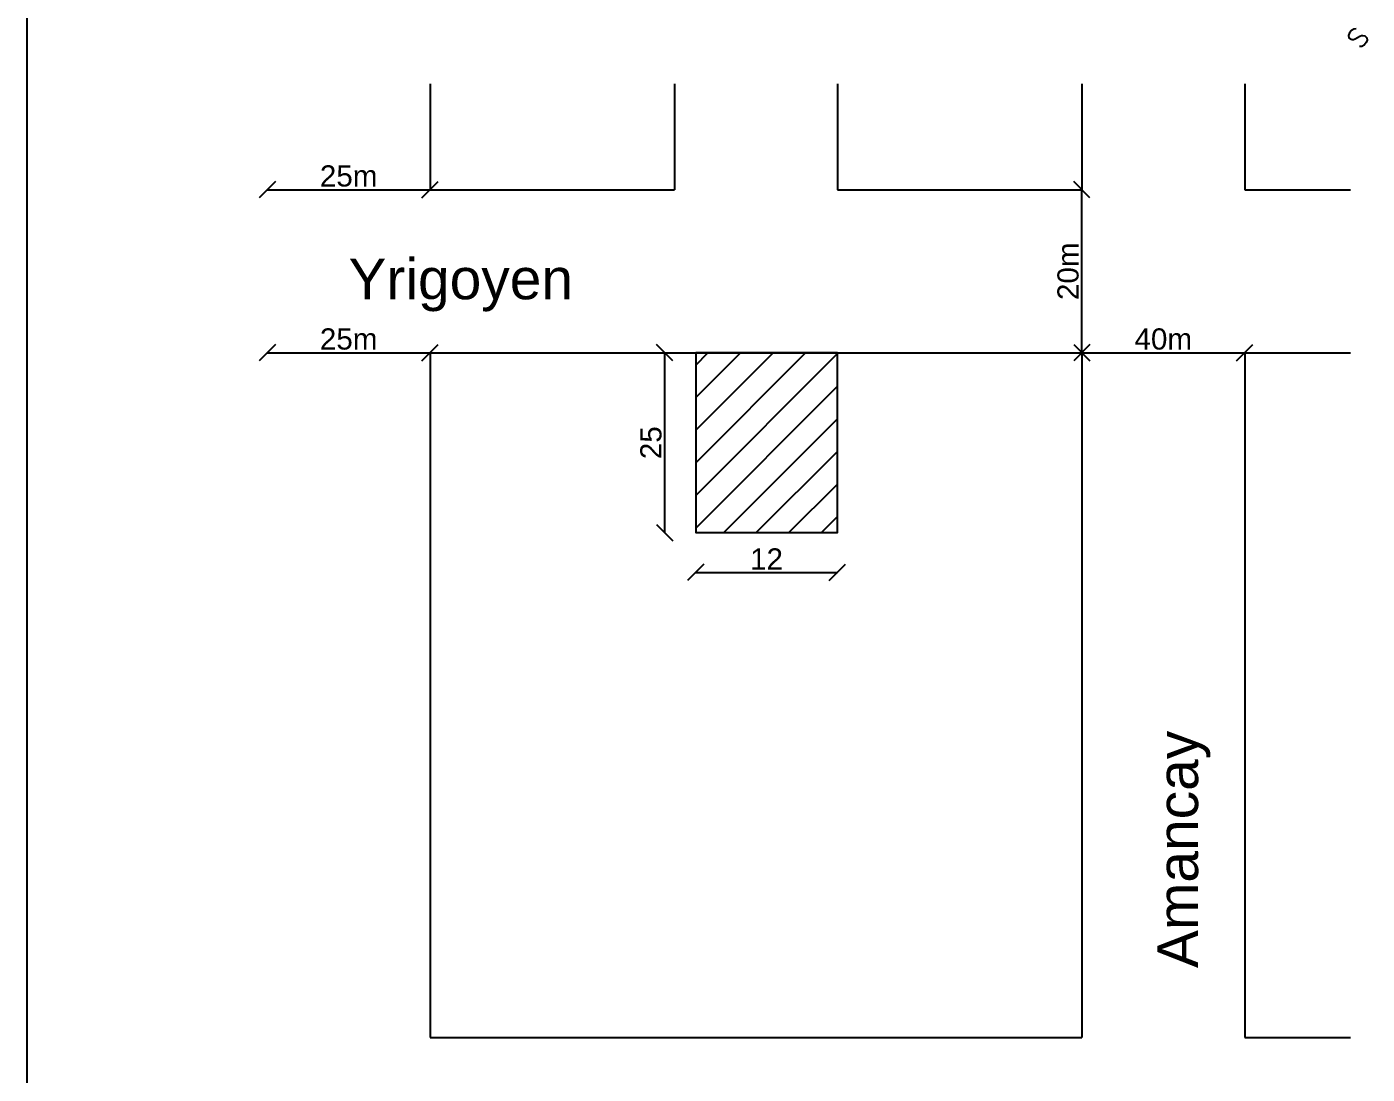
# Model space of a CAD drawing. Header units: millimetres. Extents: x 2439 to 2849, y 1282 to 1398.
# Drawn here: x 2565.92 to 2574.14, y 1335.1 to 1341.52 of the extents above; entities that cross this region are included whole.
import ezdxf

# ---------------------------------------------------------------- set-up
doc = ezdxf.new("R2010")
doc.units = ezdxf.units.MM
doc.styles.get("Standard").update_dxf_attribs({"font": 'arial.ttf'})
doc.styles.add('STYLE3', font='romans.shx', dxfattribs={"height": 0.08})
doc.styles.add('TEXTO1', font='sanss___.ttf', dxfattribs={"height": 0.3})
doc.dimstyles.new('Joel', dxfattribs={"dimtxt": 0.13, "dimasz": 0.1, "dimexe": 1.25, "dimexo": 0.625, "dimgap": 0.0176, "dimtad": 1, "dimtxsty": 'Standard', "dimblk": 'OBLIQUE', "dimcen": 2.5, "dimse1": 1, "dimse2": 1, "dimclre": 256, "dimadec": 0, "dimazin": 0, "dimtfac": 1, "dimtmove": 0, "dimatfit": 3, "dimldrblk": 'OBLIQUE', "dimfxl": 1, "dimarcsym": 0})

# ---------------------------------------------------------------- blocks, each defined once
blk = doc.blocks.new('_Oblique')
at = {"color": 0, "linetype": 'ByBlock', "lineweight": -2}
blk.add_line((-0.5, -0.5), (0.5, 0.5), dxfattribs=at)
blk = doc.blocks.new('*D62')
at = {"color": 0, "lineweight": -2, "ltscale": 0.01, "transparency": 16777216}
blk.add_line((2572.3933, 1339.5254), (2573.3933, 1339.5254), dxfattribs=at)
at = {"layer": 'Defpoints', "color": 0, "ltscale": 0.01, "transparency": 16777216}
for p in [(2572.3933, 1339.5254), (2573.3933, 1339.5254), (2573.3933, 1339.5254)]:
    blk.add_point(p, dxfattribs=at)
at = {"color": 0, "lineweight": -2, "ltscale": 0.01, "transparency": 16777216, "xscale": 0.1, "yscale": 0.1, "zscale": 0.1, "rotation": 180}
blk.add_blockref('_Oblique', (2572.3933, 1339.5254), dxfattribs=at)
at = {"color": 0, "lineweight": -2, "ltscale": 0.01, "transparency": 16777216, "xscale": 0.1, "yscale": 0.1, "zscale": 0.1}
blk.add_blockref('_Oblique', (2573.3933, 1339.5254), dxfattribs=at)
at = {"color": 0, "ltscale": 0.01, "transparency": 16777216, "insert": (2572.8933, 1339.6093), "char_height": 0.13, "attachment_point": 5}
blk.add_mtext('40m', dxfattribs=at)
blk = doc.blocks.new('*D63')
at = {"color": 0, "lineweight": -2, "ltscale": 0.01, "transparency": 16777216}
blk.add_line((2572.3933, 1339.5254), (2572.3933, 1340.5254), dxfattribs=at)
at = {"layer": 'Defpoints', "color": 0, "ltscale": 0.01, "transparency": 16777216}
for p in [(2572.3933, 1340.5254), (2572.3933, 1340.5254), (2572.3933, 1339.5254)]:
    blk.add_point(p, dxfattribs=at)
at = {"color": 0, "lineweight": -2, "ltscale": 0.01, "transparency": 16777216, "xscale": 0.1, "yscale": 0.1, "zscale": 0.1}
for p, rotation in [((2572.3933, 1340.5254), 90), ((2572.3933, 1339.5254), 270)]:
    blk.add_blockref('_Oblique', p, dxfattribs=dict(at, rotation=rotation))
at = {"color": 0, "ltscale": 0.01, "transparency": 16777216, "insert": (2572.3093, 1340.0254), "char_height": 0.13, "attachment_point": 5, "rotation": 90}
blk.add_mtext('20m', dxfattribs=at)
blk = doc.blocks.new('*D64')
at = {"color": 0, "lineweight": -2, "ltscale": 0.01, "transparency": 16777216}
blk.add_line((2567.3933, 1340.5254), (2568.3933, 1340.5254), dxfattribs=at)
at = {"layer": 'Defpoints', "color": 0, "ltscale": 0.01, "transparency": 16777216}
for p in [(2567.3933, 1340.5254), (2568.3933, 1340.5254), (2568.3933, 1340.5254)]:
    blk.add_point(p, dxfattribs=at)
at = {"color": 0, "lineweight": -2, "ltscale": 0.01, "transparency": 16777216, "xscale": 0.1, "yscale": 0.1, "zscale": 0.1, "rotation": 180}
blk.add_blockref('_Oblique', (2567.3933, 1340.5254), dxfattribs=at)
at = {"color": 0, "lineweight": -2, "ltscale": 0.01, "transparency": 16777216, "xscale": 0.1, "yscale": 0.1, "zscale": 0.1}
blk.add_blockref('_Oblique', (2568.3933, 1340.5254), dxfattribs=at)
at = {"color": 0, "ltscale": 0.01, "transparency": 16777216, "insert": (2567.8933, 1340.6093), "char_height": 0.13, "attachment_point": 5}
blk.add_mtext('25m', dxfattribs=at)
blk = doc.blocks.new('*D65')
at = {"color": 0, "lineweight": -2, "ltscale": 0.01, "transparency": 16777216}
blk.add_line((2567.3933, 1339.5254), (2568.3933, 1339.5254), dxfattribs=at)
at = {"layer": 'Defpoints', "color": 0, "ltscale": 0.01, "transparency": 16777216}
for p in [(2567.3933, 1339.5254), (2568.3933, 1339.5254), (2568.3933, 1339.5254)]:
    blk.add_point(p, dxfattribs=at)
at = {"color": 0, "lineweight": -2, "ltscale": 0.01, "transparency": 16777216, "xscale": 0.1, "yscale": 0.1, "zscale": 0.1, "rotation": 180}
blk.add_blockref('_Oblique', (2567.3933, 1339.5254), dxfattribs=at)
at = {"color": 0, "lineweight": -2, "ltscale": 0.01, "transparency": 16777216, "xscale": 0.1, "yscale": 0.1, "zscale": 0.1}
blk.add_blockref('_Oblique', (2568.3933, 1339.5254), dxfattribs=at)
at = {"color": 0, "ltscale": 0.01, "transparency": 16777216, "insert": (2567.8933, 1339.6093), "char_height": 0.13, "attachment_point": 5}
blk.add_mtext('25m', dxfattribs=at)
blk = doc.blocks.new('*D66')
at = {"color": 0, "lineweight": -2, "ltscale": 0.01, "transparency": 16777216}
blk.add_line((2569.8331, 1338.4224), (2569.8331, 1339.5254), dxfattribs=at)
at = {"layer": 'Defpoints', "color": 0, "ltscale": 0.01, "transparency": 16777216}
for p in [(2569.8331, 1339.5254), (2570.0232, 1339.5254), (2570.0232, 1338.4224)]:
    blk.add_point(p, dxfattribs=at)
at = {"color": 0, "lineweight": -2, "ltscale": 0.01, "transparency": 16777216, "xscale": 0.1, "yscale": 0.1, "zscale": 0.1}
for p, rotation in [((2569.8331, 1339.5254), 90), ((2569.8331, 1338.4224), 270)]:
    blk.add_blockref('_Oblique', p, dxfattribs=dict(at, rotation=rotation))
at = {"color": 0, "ltscale": 0.01, "transparency": 16777216, "insert": (2569.7491, 1338.9739), "char_height": 0.13, "attachment_point": 5, "rotation": 90}
blk.add_mtext('25', dxfattribs=at)
blk = doc.blocks.new('*D67')
at = {"color": 0, "lineweight": -2, "ltscale": 0.01, "transparency": 16777216}
blk.add_line((2570.0232, 1338.1778), (2570.8933, 1338.1778), dxfattribs=at)
at = {"layer": 'Defpoints', "color": 0, "ltscale": 0.01, "transparency": 16777216}
for p in [(2570.0232, 1338.4224), (2570.8933, 1338.4224), (2570.8933, 1338.1778)]:
    blk.add_point(p, dxfattribs=at)
at = {"color": 0, "lineweight": -2, "ltscale": 0.01, "transparency": 16777216, "xscale": 0.1, "yscale": 0.1, "zscale": 0.1, "rotation": 180}
blk.add_blockref('_Oblique', (2570.0232, 1338.1778), dxfattribs=at)
at = {"color": 0, "lineweight": -2, "ltscale": 0.01, "transparency": 16777216, "xscale": 0.1, "yscale": 0.1, "zscale": 0.1}
blk.add_blockref('_Oblique', (2570.8933, 1338.1778), dxfattribs=at)
at = {"color": 0, "ltscale": 0.01, "transparency": 16777216, "insert": (2570.4582, 1338.2606), "char_height": 0.13, "attachment_point": 5}
blk.add_mtext('12', dxfattribs=at)

msp = doc.modelspace()

# ---------------------------------------------------------------- hatches: boundary and pattern name
h = msp.add_hatch()
h.set_pattern_fill('JIS_WOOD', color=256, scale=0.2, style=0)
h.set_pattern_definition([(45, (1705.88969, 35.91677), (-0.1, 0.1), [])])
h.paths.add_polyline_path([(2570.89332, 1338.42243), (2570.89332, 1339.52537), (2570.02316, 1339.52537), (2570.02316, 1338.42243)])

# ---------------------------------------------------------------- linework, layer by layer
for p, q in [((2565.91776, 1356.74974), (2565.91776, 1327.32459)), ((2568.39332, 1341.17537), (2568.39332, 1340.52537)), ((2569.89332, 1341.17537), (2569.89332, 1340.52537)), ((2570.89332, 1341.17537), (2570.89332, 1340.52537)), ((2572.39332, 1341.17537), (2572.39332, 1340.52537)), ((2573.39332, 1341.17537), (2573.39332, 1340.52537)), ((2568.39332, 1339.52537), (2568.39332, 1335.32537)), ((2572.39332, 1339.52537), (2572.39332, 1335.32537)), ((2573.39332, 1339.52537), (2573.39332, 1335.32537))]:
    msp.add_line(p, q)
at = {"ltscale": 0.6}
for p, q in [((2568.39332, 1340.52537), (2569.89332, 1340.52537)), ((2570.89332, 1340.52537), (2572.39332, 1340.52537)), ((2573.39332, 1340.52537), (2574.04332, 1340.52537)), ((2568.39332, 1339.52537), (2572.39332, 1339.52537)), ((2573.39332, 1339.52537), (2574.04332, 1339.52537)), ((2568.39332, 1335.32537), (2572.39332, 1335.32537)), ((2573.39332, 1335.32537), (2574.04332, 1335.32537))]:
    msp.add_line(p, q, dxfattribs=at)
msp.add_lwpolyline([(2570.89332, 1339.52537), (2570.02316, 1339.52537), (2570.02316, 1338.42243), (2570.89332, 1338.42243)], close=True)

# ---------------------------------------------------------------- texts
for s, height, rotation, style, p in [('S', 0.11812, 50.444786, 'STYLE3', (2574.10089, 1341.38117)), ('Amancay', 0.25, 90, 'TEXTO1', (2573.10713, 1335.75129))]:
    msp.add_text(s, height=height, rotation=rotation, dxfattribs=dict(style=style)).set_placement(p)
at = {"style": 'TEXTO1'}
msp.add_text('Yrigoyen', height=0.25, dxfattribs=at).set_placement((2567.89218, 1339.8537))

# ---------------------------------------------------------------- dimensions: what is measured, and where the dimension line sits
at = {"ltscale": 0.01}
for base, p1, p2, text, picture, middle in [((2568.39332, 1340.52537), (2567.39332, 1340.52537), (2568.39332, 1340.52537), '25m', '*D64', (2567.89332, 1340.60934)), ((2568.39332, 1339.52537), (2567.39332, 1339.52537), (2568.39332, 1339.52537), '25m', '*D65', (2567.89332, 1339.60934)), ((2573.39332, 1339.52537), (2572.39332, 1339.52537), (2573.39332, 1339.52537), '40m', '*D62', (2572.89332, 1339.60934)), ((2570.89332, 1338.17778), (2570.02316, 1338.42243), (2570.89332, 1338.42243), '12', '*D67', (2570.45824, 1338.26064))]:
    dim = msp.add_linear_dim(base=base, p1=p1, p2=p2, text=text, dimstyle='Joel', dxfattribs=at)
    dim.commit()
    dim.dimension.update_dxf_attribs({"geometry": picture, "text_midpoint": middle})
for base, p1, p2, text, picture, middle in [((2572.39332, 1340.52537), (2572.39332, 1339.52537), (2572.39332, 1340.52537), '20m', '*D63', (2572.30935, 1340.02537)), ((2569.83307, 1339.52537), (2570.02316, 1338.42243), (2570.02316, 1339.52537), '25', '*D66', (2569.7491, 1338.9739))]:
    dim = msp.add_linear_dim(base=base, p1=p1, p2=p2, angle=90, text=text, dimstyle='Joel', dxfattribs=at)
    dim.commit()
    dim.dimension.update_dxf_attribs({"geometry": picture, "text_midpoint": middle})

doc.saveas('drawing.dxf')
